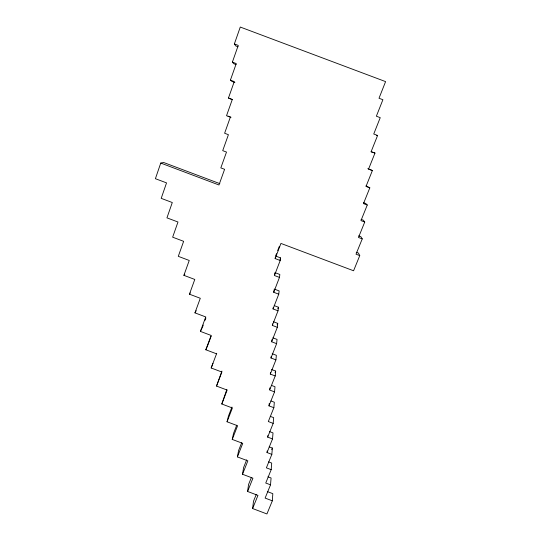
<?xml version="1.0" encoding="UTF-8"?>
<svg xmlns="http://www.w3.org/2000/svg" width="541" height="541" viewBox="0 0 541 541"><rect width="100%" height="100%" fill="white"/><g stroke="black" fill="none" stroke-linecap="round" stroke-linejoin="round"><path stroke-width="0.81" d="M256.265 494.427L253.492 501.27L252.613 508.54L266.929 513.95L272.333 500.817L272.826 493.663L267.328 491.586M272.333 500.817L265.117 498.092L270.534 484.837L271.068 477.974L267.937 476.79M270.534 484.837L265.746 483.032L271.19 469.662L271.71 463.069L268.573 461.886M271.19 469.662L266.382 467.85L271.846 454.359L272.36 448.043L269.208 446.852M271.846 454.359L267.024 452.54L272.515 438.934L273.016 432.901L269.621 431.623M272.515 438.934L267.667 437.108L273.185 423.38L273.672 417.638L270.263 416.354M273.185 423.38L268.316 421.547L273.861 407.704L274.334 402.247L270.919 400.955M273.861 407.704L268.972 405.858L274.544 391.887L275.004 386.727L271.575 385.435M274.544 391.887L269.634 390.041L275.227 375.948L275.68 371.085L271.541 369.523M267.024 452.54L267.173 450.971M275.227 375.948L270.304 374.088L275.924 359.866L276.363 355.315L272.211 353.746M267.667 437.108L267.815 435.606M275.924 359.866L270.973 358L276.62 343.657L277.046 339.41L272.88 337.841M268.972 405.858L269.222 403.539M276.62 343.657L271.65 341.784L277.323 327.305L277.743 323.383L273.55 321.8M269.716 389.31L269.878 387.843M277.323 327.305L272.339 325.425L278.033 310.811L278.439 307.214L274.233 305.631M270.304 374.088L270.486 372.478M270.973 358L271.156 356.499M278.033 310.811L273.029 308.925L278.75 294.182L279.142 290.909L274.213 289.056M271.65 341.784L271.92 339.68M278.75 294.182L273.719 292.289L279.474 277.411L279.853 274.476L274.902 272.61M272.339 325.425L272.542 323.87M279.474 277.411L274.422 275.511L280.204 260.491L280.569 257.895L275.599 256.028L276.498 253.682M273.029 308.925L273.225 307.504M252.613 508.54L257.956 495.387L247.582 491.465L248.562 484.499L251.335 477.595M273.719 292.289L274.091 289.861M247.582 491.465L252.924 478.19L242.51 474.254L243.592 467.6L246.676 459.857M274.544 274.781L274.787 273.333M280.204 260.491L275.132 258.584L275.362 257.306M242.51 474.254L247.852 460.851L237.398 456.902L238.581 450.565L241.671 442.748M237.398 456.902L242.74 443.377L232.238 439.414L233.536 433.395L236.742 425.199M232.238 439.414L237.587 425.753L227.044 421.777L228.451 416.083L231.947 407.062M227.044 421.777L232.387 407.988L221.803 403.999L226.814 389.534M221.803 403.999L227.152 390.081L216.522 386.071L221.938 371.092M219.842 183.649L163.632 162.496L160.745 163.071L155.409 178.699L166.54 182.885L161.204 198.358L172.288 202.53L166.946 217.854L177.982 222.006L172.647 237.181L183.636 241.32L178.293 256.339L189.235 260.464L183.893 275.342L194.787 279.447L189.445 294.182L200.292 298.274L194.949 312.867L205.756 316.945L200.413 331.396L211.173 335.454L205.823 349.777L216.542 353.814M238.033 46.797L235.748 45.938L234.368 43.936L240.278 27.05L385.591 81.61L379.011 98.252L382.9 99.713L376.367 116.207L380.235 117.661L373.743 133.999L377.598 135.446L371.14 151.629L374.981 153.069L368.563 169.103L372.384 170.537L366.014 186.422L369.814 187.849L363.478 203.592L367.265 205.012L360.969 220.606L364.742 222.026L358.487 237.472L362.24 238.885L356.019 254.196L359.758 255.602L353.577 270.77L280.941 243.43L275.132 258.584M236.072 64.575L233.8 63.723L232.38 62.12L238.256 45.397L234.368 43.936M234.889 82.482L231.866 81.346L230.412 80.142L236.255 63.574L232.38 62.12M232.204 99.666L228.464 98.009L234.267 81.59L230.412 80.142M202.381 327.427L203.26 325.067M205.005 320.34L205.878 317.973M216.522 386.071L221.871 372.025L211.193 367.995L212.938 363.322M207.683 345.449L211.179 336.083M211.193 367.995L216.725 353.273M277.695 250.557L279.197 246.649M279.974 259.443L280.569 257.895M277.851 308.722L278.439 307.214M277.154 324.877L277.743 323.383M275.071 372.621L275.68 371.085M271.731 449.605L272.36 448.043M205.823 349.777L207.372 346.166M200.413 331.396L202.057 328.089M194.949 312.867L196.207 310.703M189.445 294.182L190.331 292.891M183.893 275.342L184.826 274.192M376.441 135.446L377.598 135.446M374.981 153.069L371.058 151.852M228.464 98.009L232.305 99.449L226.53 115.706L230.351 117.147L224.616 133.255L228.417 134.689L222.716 150.648L226.503 152.075L220.829 167.893L224.603 169.306L218.97 184.981L160.745 163.071M228.059 116.139L231.048 117.262M367.792 168.664L372.384 170.537M366.041 185.901L369.814 187.849M363.559 202.699L365.784 203.538L367.265 205.012M361.104 219.362L363.322 220.194L364.742 222.026M358.669 235.883L360.874 236.708L362.24 238.885M356.255 252.255L358.453 253.087L359.758 255.602"/></g></svg>
